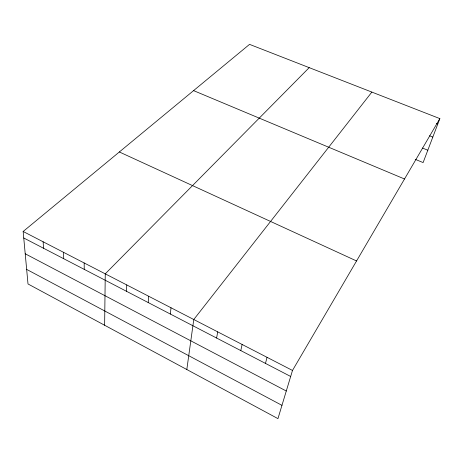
<?xml version="1.0" encoding="UTF-8"?>
<svg xmlns="http://www.w3.org/2000/svg" width="463" height="463" viewBox="0 0 463 463"><rect width="100%" height="100%" fill="white"/><g stroke="black" fill="none" stroke-linecap="round" stroke-linejoin="round"><path stroke-width="0.69" d="M104.632 325.252L105.257 273.841L309.191 67.639M126.497 291.285L126.758 284.936M148.212 302.553L148.669 296.245M170.343 314.041L171.003 307.768M186.815 369.532L193.771 319.516L371.864 92.085M216.609 338.042L217.703 331.861M240.795 350.589L242.12 344.46M265.478 363.397L267.041 357.326M439.85 118.609L292.489 370.452L277.95 418.633L28.006 283.964L23.15 231.477L249.54 44.367L439.85 118.609L423.113 162.571L415.242 159.347M436.482 123.447L437.807 123.968M429.56 135.786L432.812 137.083M422.488 148.05L427.818 150.203M193.58 90.615L404.517 178.99M119.344 151.968L356.556 260.958M23.15 231.477L292.489 370.452M23.752 237.982L290.671 376.471M25.21 253.776L286.284 391.021M26.657 269.397L281.961 405.345M43.117 241.779L43.557 248.255M63.448 252.271L63.72 258.719M84.162 262.955L84.26 269.373"/></g></svg>
